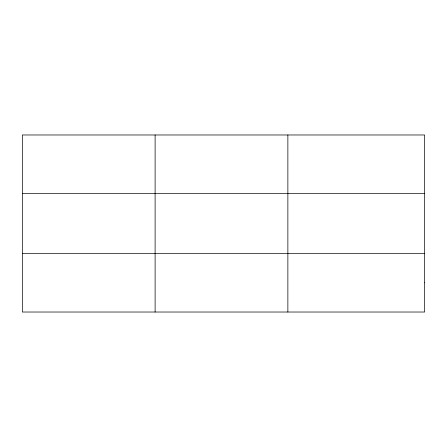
<?xml version="1.0" encoding="UTF-8"?>
<svg xmlns="http://www.w3.org/2000/svg" width="447" height="447" viewBox="0 0 447 447"><rect width="100%" height="100%" fill="white"/><g stroke="black" fill="none" stroke-linecap="round" stroke-linejoin="round"><path stroke-width="0.67" d="M155.109 312.023L155.109 134.977M287.868 312.023L287.868 134.977M22.35 193.4L424.65 193.4M22.35 253.6L424.65 253.6M424.65 282.811L424.65 312.023L22.35 312.023L22.35 134.977L424.65 134.977L424.65 282.811"/></g></svg>
